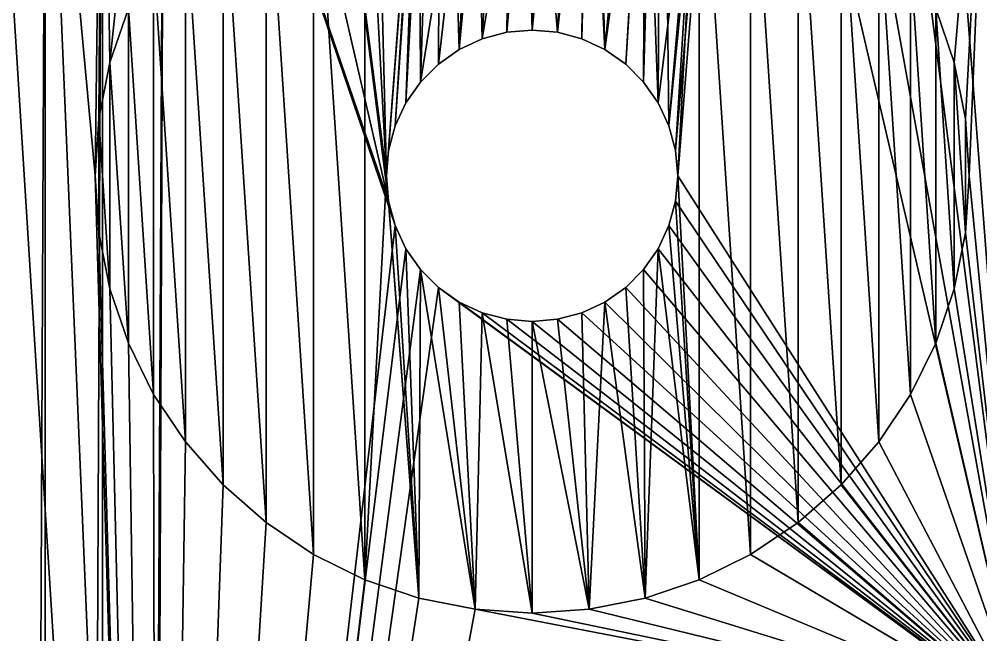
# Model space of a CAD drawing. Extents: x 36 to 230, y -1 to 167.
# Drawn here: x 187.05 to 200.25, y 151.18 to 159.62 of the extents above; entities that cross this region are included whole.
import ezdxf

# ---------------------------------------------------------------- set-up
doc = ezdxf.new("R2010")
doc.units = 0
doc.layers.get('0').update_dxf_attribs({"color": 13, "linetype": 'CONTINUOUS'})

# ---------------------------------------------------------------- blocks, each defined once
blk = doc.blocks.new('PARTE_23_-_SKETCHUP_STL_1')
for p, q in [((188.291, 159.029, 6.527), (188.544, 159.772, 6.445)), ((188.291, 159.029, 5), (188.544, 159.772, 5)), ((199.63, 159.772, 5.524), (199.882, 159.029, 5.564)), ((199.63, 159.772, 5), (199.882, 159.029, 5)), ((193.403, 159.356), (193.087, 159.208)), ((193.403, 159.356, 5), (193.087, 159.208, 5)), ((193.74, 159.446), (193.403, 159.356)), ((193.74, 159.446, 5), (193.403, 159.356, 5)), ((193.403, 159.356), (193.403, 159.356, 5)), ((194.087, 159.476), (193.74, 159.446)), ((194.087, 159.476, 5), (193.74, 159.446, 5)), ((193.74, 159.446), (193.74, 159.446, 5)), ((194.434, 159.446), (194.087, 159.476)), ((194.087, 159.476), (194.087, 159.476, 5)), ((194.434, 159.446, 5), (194.087, 159.476, 5)), ((194.771, 159.356), (194.434, 159.446)), ((194.434, 159.446), (194.434, 159.446, 5)), ((194.771, 159.356, 5), (194.434, 159.446, 5)), ((195.087, 159.208), (194.771, 159.356)), ((194.771, 159.356), (194.771, 159.356, 5)), ((195.087, 159.208, 5), (194.771, 159.356, 5)), ((193.087, 159.208), (192.801, 159.008)), ((193.087, 159.208, 5), (192.801, 159.008, 5)), ((193.087, 159.208), (193.087, 159.208, 5)), ((195.372, 159.008), (195.087, 159.208)), ((195.087, 159.208), (195.087, 159.208, 5)), ((195.372, 159.008, 5), (195.087, 159.208, 5)), ((188.138, 158.259, 6.604), (188.291, 159.029, 6.527)), ((188.138, 158.259, 5), (188.291, 159.029, 5)), ((188.291, 159.029, 6.527), (188.291, 159.029, 5)), ((192.801, 159.008), (192.555, 158.762)), ((192.801, 159.008, 5), (192.555, 158.762, 5)), ((192.801, 159.008), (192.801, 159.008, 5)), ((195.619, 158.762), (195.372, 159.008)), ((195.372, 159.008), (195.372, 159.008, 5)), ((195.619, 158.762, 5), (195.372, 159.008, 5)), ((199.882, 159.029, 5.564), (200.036, 158.259, 5.616)), ((199.882, 159.029, 5), (199.882, 159.029, 5.564)), ((199.882, 159.029, 5), (200.036, 158.259, 5)), ((192.555, 158.762), (192.355, 158.476)), ((192.555, 158.762, 5), (192.355, 158.476, 5)), ((192.555, 158.762), (192.555, 158.762, 5)), ((195.819, 158.476), (195.619, 158.762)), ((195.619, 158.762), (195.619, 158.762, 5)), ((195.819, 158.476, 5), (195.619, 158.762, 5)), ((192.355, 158.476), (192.208, 158.16)), ((192.355, 158.476, 5), (192.208, 158.16, 5)), ((192.355, 158.476), (192.355, 158.476, 5)), ((195.966, 158.16), (195.819, 158.476)), ((195.819, 158.476), (195.819, 158.476, 5)), ((195.966, 158.16, 5), (195.819, 158.476, 5)), ((188.087, 157.476, 6.673), (188.138, 158.259, 6.604)), ((188.087, 157.476, 5), (188.138, 158.259, 5)), ((188.138, 158.259, 6.604), (188.138, 158.259, 5)), ((192.208, 158.16), (192.117, 157.824)), ((192.208, 158.16, 5), (192.117, 157.824, 5)), ((192.208, 158.16), (192.208, 158.16, 5)), ((196.057, 157.824), (195.966, 158.16)), ((195.966, 158.16), (195.966, 158.16, 5)), ((196.057, 157.824, 5), (195.966, 158.16, 5)), ((200.036, 158.259, 5.616), (200.087, 157.476, 5.676)), ((200.036, 158.259, 5), (200.036, 158.259, 5.616)), ((200.036, 158.259, 5), (200.087, 157.476, 5)), ((192.117, 157.824), (192.087, 157.476)), ((192.117, 157.824, 5), (192.087, 157.476, 5)), ((192.117, 157.824), (192.117, 157.824, 5)), ((196.087, 157.476), (196.057, 157.824)), ((196.057, 157.824), (196.057, 157.824, 5)), ((196.087, 157.476, 5), (196.057, 157.824, 5)), ((188.138, 156.693, 6.734), (188.087, 157.476, 6.673)), ((188.087, 157.476, 6.673), (188.087, 157.476, 5)), ((188.138, 156.693, 5), (188.087, 157.476, 5)), ((192.087, 157.476), (192.117, 157.129)), ((192.087, 157.476), (192.087, 157.476, 5)), ((192.087, 157.476, 5), (192.117, 157.129, 5)), ((196.057, 157.129), (196.087, 157.476)), ((196.057, 157.129, 5), (196.087, 157.476, 5)), ((196.087, 157.476), (196.087, 157.476, 5)), ((200.087, 157.476, 5.676), (200.036, 156.693, 5.746)), ((200.087, 157.476, 5), (200.036, 156.693, 5)), ((200.087, 157.476, 5), (200.087, 157.476, 5.676)), ((192.117, 157.129), (192.208, 156.792)), ((192.117, 157.129), (192.117, 157.129, 5)), ((192.117, 157.129, 5), (192.208, 156.792, 5)), ((195.966, 156.792), (196.057, 157.129)), ((195.966, 156.792, 5), (196.057, 157.129, 5)), ((196.057, 157.129), (196.057, 157.129, 5)), ((192.208, 156.792), (192.355, 156.476)), ((192.208, 156.792), (192.208, 156.792, 5)), ((192.208, 156.792, 5), (192.355, 156.476, 5)), ((195.819, 156.476), (195.966, 156.792)), ((195.819, 156.476, 5), (195.966, 156.792, 5)), ((195.966, 156.792), (195.966, 156.792, 5)), ((188.291, 155.923, 6.785), (188.138, 156.693, 6.734)), ((188.138, 156.693, 6.734), (188.138, 156.693, 5)), ((188.291, 155.923, 5), (188.138, 156.693, 5)), ((200.036, 156.693, 5.746), (199.882, 155.923, 5.822)), ((200.036, 156.693, 5), (199.882, 155.923, 5)), ((200.036, 156.693, 5), (200.036, 156.693, 5.746)), ((192.355, 156.476), (192.555, 156.191)), ((192.355, 156.476), (192.355, 156.476, 5)), ((192.355, 156.476, 5), (192.555, 156.191, 5)), ((195.619, 156.191), (195.819, 156.476)), ((195.619, 156.191, 5), (195.819, 156.476, 5)), ((195.819, 156.476), (195.819, 156.476, 5)), ((192.555, 156.191), (192.801, 155.944)), ((192.555, 156.191), (192.555, 156.191, 5)), ((192.555, 156.191, 5), (192.801, 155.944, 5)), ((195.372, 155.944), (195.619, 156.191)), ((195.372, 155.944, 5), (195.619, 156.191, 5)), ((195.619, 156.191), (195.619, 156.191, 5)), ((188.544, 155.18, 6.826), (188.291, 155.923, 6.785)), ((188.291, 155.923, 6.785), (188.291, 155.923, 5)), ((188.544, 155.18, 5), (188.291, 155.923, 5)), ((192.801, 155.944), (193.087, 155.744)), ((192.801, 155.944), (192.801, 155.944, 5)), ((192.801, 155.944, 5), (193.087, 155.744, 5)), ((195.087, 155.744), (195.372, 155.944)), ((195.087, 155.744, 5), (195.372, 155.944, 5)), ((195.372, 155.944), (195.372, 155.944, 5)), ((199.882, 155.923, 5.822), (199.63, 155.18, 5.905)), ((199.882, 155.923, 5), (199.63, 155.18, 5)), ((199.882, 155.923, 5), (199.882, 155.923, 5.822)), ((193.087, 155.744), (193.403, 155.597)), ((193.087, 155.744), (193.087, 155.744, 5)), ((193.087, 155.744, 5), (193.403, 155.597, 5)), ((194.771, 155.597), (195.087, 155.744)), ((194.771, 155.597, 5), (195.087, 155.744, 5)), ((195.087, 155.744), (195.087, 155.744, 5)), ((193.403, 155.597), (193.74, 155.507)), ((193.403, 155.597), (193.403, 155.597, 5)), ((193.403, 155.597, 5), (193.74, 155.507, 5)), ((194.434, 155.507), (194.771, 155.597)), ((194.434, 155.507, 5), (194.771, 155.597, 5)), ((194.771, 155.597), (194.771, 155.597, 5)), ((193.74, 155.507), (194.087, 155.476)), ((193.74, 155.507), (193.74, 155.507, 5)), ((193.74, 155.507, 5), (194.087, 155.476, 5)), ((194.087, 155.476), (194.434, 155.507)), ((194.087, 155.476, 5), (194.434, 155.507, 5)), ((194.087, 155.476), (194.087, 155.476, 5)), ((194.434, 155.507), (194.434, 155.507, 5)), ((188.891, 154.476, 6.856), (188.544, 155.18, 6.826)), ((188.544, 155.18, 6.826), (188.544, 155.18, 5)), ((188.891, 154.476, 5), (188.544, 155.18, 5)), ((199.63, 155.18, 5.905), (199.283, 154.476, 5.992)), ((199.63, 155.18, 5), (199.283, 154.476, 5)), ((199.63, 155.18, 5), (199.63, 155.18, 5.905)), ((189.327, 153.824, 6.874), (188.891, 154.476, 6.856)), ((188.891, 154.476, 6.856), (188.891, 154.476, 5)), ((189.327, 153.824, 5), (188.891, 154.476, 5)), ((199.283, 154.476, 5.992), (198.847, 153.824, 6.083)), ((199.283, 154.476, 5), (198.847, 153.824, 5)), ((199.283, 154.476, 5), (199.283, 154.476, 5.992)), ((189.844, 153.234, 6.88), (189.327, 153.824, 6.874)), ((189.327, 153.824, 6.874), (189.327, 153.824, 5)), ((189.844, 153.234, 5), (189.327, 153.824, 5)), ((198.847, 153.824, 6.083), (198.33, 153.234, 6.175)), ((198.847, 153.824, 5), (198.33, 153.234, 5)), ((198.847, 153.824, 5), (198.847, 153.824, 6.083)), ((190.434, 152.716, 6.874), (189.844, 153.234, 6.88)), ((189.844, 153.234, 6.88), (189.844, 153.234, 5)), ((190.434, 152.716, 5), (189.844, 153.234, 5)), ((198.33, 153.234, 6.175), (197.739, 152.716, 6.267)), ((198.33, 153.234, 5), (197.739, 152.716, 5)), ((198.33, 153.234, 5), (198.33, 153.234, 6.175)), ((191.087, 152.28, 6.856), (190.434, 152.716, 6.874)), ((190.434, 152.716, 6.874), (190.434, 152.716, 5)), ((191.087, 152.28, 5), (190.434, 152.716, 5)), ((197.739, 152.716, 6.267), (197.087, 152.28, 6.357)), ((197.739, 152.716, 5), (197.087, 152.28, 5)), ((197.739, 152.716, 5), (197.739, 152.716, 6.267)), ((191.791, 151.933, 6.826), (191.087, 152.28, 6.856)), ((191.087, 152.28, 6.856), (191.087, 152.28, 5)), ((191.791, 151.933, 5), (191.087, 152.28, 5)), ((197.087, 152.28, 6.357), (196.383, 151.933, 6.445)), ((197.087, 152.28, 5), (196.383, 151.933, 5)), ((197.087, 152.28, 5), (197.087, 152.28, 6.357)), ((192.534, 151.681, 6.785), (191.791, 151.933, 6.826)), ((191.791, 151.933, 5), (191.791, 151.933, 6.826)), ((192.534, 151.681, 5), (191.791, 151.933, 5)), ((196.383, 151.933, 6.445), (195.64, 151.681, 6.527)), ((196.383, 151.933, 5), (195.64, 151.681, 5)), ((196.383, 151.933, 5), (196.383, 151.933, 6.445)), ((193.304, 151.528, 6.734), (192.534, 151.681, 6.785)), ((192.534, 151.681, 5), (192.534, 151.681, 6.785)), ((193.304, 151.528, 5), (192.534, 151.681, 5)), ((195.64, 151.681, 6.527), (194.87, 151.528, 6.604)), ((195.64, 151.681, 5), (194.87, 151.528, 5)), ((195.64, 151.681, 5), (195.64, 151.681, 6.527)), ((194.087, 151.476, 6.673), (193.304, 151.528, 6.734)), ((193.304, 151.528, 5), (193.304, 151.528, 6.734)), ((194.087, 151.476, 5), (193.304, 151.528, 5)), ((194.87, 151.528, 6.604), (194.087, 151.476, 6.673)), ((194.87, 151.528, 5), (194.087, 151.476, 5)), ((194.087, 151.476, 5), (194.087, 151.476, 6.673)), ((194.87, 151.528, 5), (194.87, 151.528, 6.604))]:
    blk.add_line(p, q)
mesh = blk.add_polyface()
corners = [(170.645, 129.251), (157.341, 148.182), (186.687, 164.203), (170.866, 129.725), (171.166, 130.154), (171.535, 130.523), (171.964, 130.823), (172.438, 131.044), (172.943, 131.18), (173.464, 131.225), (173.985, 131.18), (174.49, 131.044), (174.964, 130.823), (175.392, 130.523), (175.762, 130.154), (176.062, 129.725), (122.66, 154.256), (122.645, 158.178), (125.445, 158.02), (122.795, 153.751), (122.841, 153.23), (192.84, 167.398), (192.087, 157.476), (191.845, 167.222), (192.117, 157.824), (192.208, 158.16), (192.355, 158.476), (192.555, 158.762), (192.801, 159.008), (193.087, 159.208), (193.849, 167.473), (193.403, 159.356), (193.74, 159.446), (194.087, 159.476), (194.859, 167.446), (194.434, 159.446), (194.771, 159.356), (195.087, 159.208), (195.862, 167.317), (195.372, 159.008), (188.887, 128.23), (189.035, 166.107), (192.208, 156.792), (192.355, 156.476), (192.555, 156.191), (192.801, 155.944), (200.813, 150.077), (192.117, 157.129), (189.933, 166.573), (190.872, 166.946), (193.087, 155.744)]
mesh.append_faces([[corners[k] for k in face] for face in [(3, 2, 4), (4, 2, 5), (5, 2, 6), (6, 2, 7), (7, 2, 8), (8, 2, 9), (9, 2, 10), (10, 2, 11), (11, 2, 12), (12, 2, 13), (13, 2, 14), (14, 2, 15), (16, 18, 19), (19, 18, 20), (21, 22, 23), (22, 21, 24), (24, 21, 25), (25, 21, 26), (26, 21, 27), (27, 21, 28), (28, 21, 29), (29, 30, 31), (31, 30, 32), (32, 30, 33), (33, 34, 35), (35, 34, 36), (36, 34, 37), (37, 38, 39), (40, 45, 46), (42, 41, 47), (47, 49, 22)]], dxfattribs={"vtx0": -1, "vtx1": -1})
mesh.append_faces([[corners[k] for k in face] for face in [(40, 41, 42)]], dxfattribs={"vtx0": -1, "vtx1": -1, "vtx2": -1})
mesh.append_faces([[corners[k] for k in face] for face in [(0, 1, 2), (16, 17, 18), (29, 21, 30), (33, 30, 34), (37, 34, 38), (40, 42, 43), (40, 43, 44), (40, 44, 45), (47, 41, 48), (47, 48, 49), (22, 49, 23), (46, 45, 50)]], dxfattribs={"vtx0": -1, "vtx2": -1})
mesh = blk.add_polyface()
corners = [(159.656, 146.789, 9.923), (186.687, 164.203, 6.231), (157.341, 148.182, 10), (161.919, 145.314, 9.858), (164.127, 143.759, 9.804), (166.278, 142.124, 9.761), (168.369, 140.414, 9.729), (170.397, 138.629, 9.709), (172.359, 136.772, 9.7), (174.254, 134.846, 9.703), (176.077, 132.853, 9.717), (177.828, 130.796, 9.742), (179.503, 128.677, 9.779), (179.841, 128.33, 9.78), (188.942, 128.33, 9.024), (187.404, 164.915, 6.112), (188.087, 157.476, 6.673), (188.138, 156.693, 6.734), (188.291, 155.923, 6.785), (188.544, 155.18, 6.826), (188.891, 154.476, 6.856), (189.327, 153.824, 6.874), (189.844, 153.234, 6.88), (190.434, 152.716, 6.874), (191.087, 152.28, 6.856), (191.791, 151.933, 6.826), (192.534, 151.681, 6.785), (193.304, 151.528, 6.734), (200.813, 150.077, 6.231), (194.087, 151.476, 6.673), (194.87, 151.528, 6.604), (195.64, 151.681, 6.527), (196.383, 151.933, 6.445), (197.087, 152.28, 6.357), (197.739, 152.716, 6.267), (198.33, 153.234, 6.175), (198.847, 153.824, 6.083), (199.283, 154.476, 5.992), (199.63, 155.18, 5.905), (199.882, 155.923, 5.822), (200.036, 156.693, 5.746), (200.087, 157.476, 5.676), (200.408, 165.225, 5.006), (201.158, 164.547, 5), (201.526, 150.794, 6.112), (201.836, 163.797, 5.006), (202.163, 151.579, 5.994), (202.435, 162.982, 5.024), (202.717, 152.425, 5.878), (202.948, 162.111, 5.054), (203.183, 153.322, 5.764), (203.371, 161.193, 5.095), (203.556, 154.262, 5.655), (203.698, 160.236, 5.147), (203.832, 155.234, 5.552), (203.928, 159.252, 5.21), (204.009, 156.23, 5.454), (204.057, 158.249, 5.282), (204.084, 157.238, 5.364), (188.19, 165.552, 5.994), (188.138, 158.259, 6.604), (188.291, 159.029, 6.527), (189.035, 166.107, 5.878), (188.544, 159.772, 6.445), (188.891, 160.476, 6.357), (189.327, 161.129, 6.267), (189.933, 166.573, 5.764), (189.844, 161.719, 6.175), (190.434, 162.236, 6.083), (190.872, 166.946, 5.655), (191.087, 162.672, 5.992), (191.845, 167.222, 5.552), (191.791, 163.02, 5.905), (192.534, 163.272, 5.822), (192.84, 167.398, 5.454), (193.304, 163.425, 5.746), (193.849, 167.473, 5.364), (194.087, 163.476, 5.676), (194.859, 167.446, 5.282), (194.87, 163.425, 5.616), (195.862, 167.317, 5.21), (195.64, 163.272, 5.564), (196.383, 163.02, 5.524), (196.847, 167.088, 5.147), (197.087, 162.672, 5.494), (197.803, 166.76, 5.095), (197.739, 162.236, 5.476), (198.33, 161.719, 5.47), (198.722, 166.337, 5.054), (198.847, 161.129, 5.476), (199.593, 165.824, 5.024), (199.283, 160.476, 5.494), (199.63, 159.772, 5.524), (199.882, 159.029, 5.564), (200.036, 158.259, 5.616)]
mesh.append_faces([[corners[k] for k in face] for face in [(0, 1, 2), (57, 56, 58)]], dxfattribs={"vtx0": -1})
mesh.append_faces([[corners[k] for k in face] for face in [(1, 14, 15), (16, 14, 17), (17, 14, 18), (18, 14, 19), (19, 14, 20), (20, 14, 21), (21, 14, 22), (22, 14, 23), (23, 14, 24), (24, 14, 25), (25, 14, 26), (26, 14, 27), (27, 28, 29), (29, 28, 30), (30, 28, 31), (31, 28, 32), (32, 28, 33), (33, 28, 34), (34, 28, 35), (35, 28, 36), (36, 28, 37), (37, 28, 38), (38, 28, 39), (39, 28, 40), (40, 28, 41), (42, 28, 43), (43, 44, 45), (45, 46, 47), (47, 48, 49), (49, 50, 51), (51, 52, 53), (53, 54, 55), (55, 56, 57), (59, 61, 62), (62, 65, 66), (66, 68, 69), (69, 70, 71), (71, 73, 74), (74, 75, 76), (76, 77, 78), (78, 79, 80), (80, 82, 83), (83, 84, 85), (85, 87, 88), (88, 89, 90), (90, 92, 42)]], dxfattribs={"vtx0": -1, "vtx1": -1})
mesh.append_faces([[corners[k] for k in face] for face in [(15, 14, 16), (41, 28, 42)]], dxfattribs={"vtx0": -1, "vtx1": -1, "vtx2": -1})
mesh.append_faces([[corners[k] for k in face] for face in [(1, 0, 3), (1, 3, 4), (1, 4, 5), (1, 5, 6), (1, 6, 7), (1, 7, 8), (1, 8, 9), (1, 9, 10), (1, 10, 11), (1, 11, 12), (1, 12, 13), (1, 13, 14), (27, 14, 28), (43, 28, 44), (45, 44, 46), (47, 46, 48), (49, 48, 50), (51, 50, 52), (53, 52, 54), (55, 54, 56), (16, 59, 15), (59, 16, 60), (59, 60, 61), (62, 61, 63), (62, 63, 64), (62, 64, 65), (66, 65, 67), (66, 67, 68), (69, 68, 70), (71, 70, 72), (71, 72, 73), (74, 73, 75), (76, 75, 77), (78, 77, 79), (80, 79, 81), (80, 81, 82), (83, 82, 84), (85, 84, 86), (85, 86, 87), (88, 87, 89), (90, 89, 91), (90, 91, 92), (42, 92, 93), (42, 93, 94), (42, 94, 41)]], dxfattribs={"vtx0": -1, "vtx2": -1})
mesh = blk.add_polyface()
corners = [(222.341, 124.828), (188.887, 128.23), (227.841, 128.23), (222.815, 125.049), (223.32, 125.185), (223.841, 125.23), (224.362, 125.185), (224.867, 125.049), (195.372, 159.008), (195.862, 167.317), (195.619, 158.762), (195.819, 158.476), (195.966, 158.16), (196.847, 167.088), (196.057, 157.824), (196.087, 157.476), (200.813, 150.077), (193.087, 155.744), (193.403, 155.597), (193.74, 155.507), (194.087, 155.476), (194.434, 155.507), (194.771, 155.597), (195.087, 155.744), (195.372, 155.944), (195.619, 156.191), (195.819, 156.476), (195.966, 156.792), (196.057, 157.129), (197.803, 166.76), (198.722, 166.337), (199.593, 165.824), (200.408, 165.225), (201.158, 164.547), (201.526, 150.794), (201.836, 163.797), (202.163, 151.579), (202.435, 162.982), (202.717, 152.425), (202.948, 162.111), (203.183, 153.322), (203.371, 161.193), (203.556, 154.262), (203.698, 160.236), (203.832, 155.234), (203.928, 159.252), (204.009, 156.23), (204.057, 158.249), (204.084, 157.238)]
mesh.append_faces([[corners[k] for k in face] for face in [(46, 47, 48)]], dxfattribs={"vtx0": -1})
mesh.append_faces([[corners[k] for k in face] for face in [(3, 2, 4), (4, 2, 5), (5, 2, 6), (6, 2, 7), (8, 9, 10), (10, 9, 11), (11, 9, 12), (12, 13, 14), (14, 13, 15), (16, 33, 34), (34, 35, 36), (36, 37, 38), (38, 39, 40), (40, 41, 42), (42, 43, 44), (44, 45, 46)]], dxfattribs={"vtx0": -1, "vtx1": -1})
mesh.append_faces([[corners[k] for k in face] for face in [(16, 15, 13)]], dxfattribs={"vtx0": -1, "vtx1": -1, "vtx2": -1})
mesh.append_faces([[corners[k] for k in face] for face in [(0, 1, 2), (12, 9, 13), (16, 17, 18), (16, 18, 19), (16, 19, 20), (16, 20, 21), (16, 21, 22), (16, 22, 23), (16, 23, 24), (16, 24, 25), (16, 25, 26), (16, 26, 27), (16, 27, 28), (16, 28, 15), (16, 13, 29), (16, 29, 30), (16, 30, 31), (16, 31, 32), (16, 32, 33), (34, 33, 35), (36, 35, 37), (38, 37, 39), (40, 39, 41), (42, 41, 43), (44, 43, 45), (46, 45, 47)]], dxfattribs={"vtx0": -1, "vtx2": -1})
mesh = blk.add_polyface()
corners = [(125.445, 8.44), (125.445, 158.02), (128.238, 157.759), (128.238, 8.702), (131.019, 157.392), (131.019, 9.068), (133.784, 156.923), (133.784, 9.538), (136.53, 156.35), (136.53, 10.111), (139.252, 155.675), (139.252, 10.786), (141.947, 154.898), (141.947, 11.562), (144.612, 154.021), (144.612, 12.439), (147.241, 153.046), (147.241, 13.415), (149.833, 151.972), (149.833, 14.488), (152.382, 150.803), (152.382, 15.657), (154.886, 149.539), (154.886, 16.921), (157.341, 148.182), (157.341, 18.278), (170.509, 128.746), (170.645, 129.251), (170.464, 128.225), (186.687, 164.203), (170.866, 129.725), (176.062, 129.725), (176.283, 129.251), (176.418, 128.746), (176.464, 128.225), (176.464, 38.235), (170.509, 127.704), (170.464, 38.235), (170.509, 38.756), (170.645, 127.199), (170.645, 39.261), (170.866, 126.725), (170.866, 39.735), (171.166, 126.297), (171.166, 40.163), (171.535, 125.927), (171.535, 40.533), (171.964, 125.627), (171.964, 40.833), (172.438, 125.406), (172.438, 41.054), (172.943, 125.271), (172.943, 41.189), (173.464, 125.225), (173.464, 41.235), (173.985, 125.271), (173.985, 41.189), (174.49, 125.406), (174.49, 41.054), (174.964, 125.627), (174.964, 40.833), (175.392, 125.927), (175.392, 40.533), (175.762, 126.297), (175.762, 40.163), (176.062, 126.725), (176.062, 39.735), (176.283, 127.199), (176.283, 39.261), (176.418, 127.704), (176.418, 38.756), (122.841, 153.23), (122.841, 13.23), (186.687, 2.258), (187.404, 164.915), (187.404, 1.545), (188.19, 165.552), (188.19, 0.908), (189.035, 166.107), (188.887, 128.23)]
mesh.append_faces([[corners[k] for k in face] for face in [(26, 24, 27), (27, 29, 30), (31, 29, 32), (32, 29, 33), (33, 29, 34), (36, 37, 28)]], dxfattribs={"vtx0": -1, "vtx1": -1})
mesh.append_faces([[corners[k] for k in face] for face in [(25, 24, 26), (34, 29, 35), (71, 1, 72), (77, 78, 79)]], dxfattribs={"vtx0": -1, "vtx1": -1, "vtx2": -1})
mesh.append_faces([[corners[k] for k in face] for face in [(0, 1, 2), (3, 2, 4), (5, 4, 6), (7, 6, 8), (9, 8, 10), (11, 10, 12), (13, 12, 14), (15, 14, 16), (17, 16, 18), (19, 18, 20), (21, 20, 22), (23, 22, 24), (25, 26, 28), (38, 36, 39), (40, 39, 41), (42, 41, 43), (44, 43, 45), (46, 45, 47), (48, 47, 49), (50, 49, 51), (52, 51, 53), (54, 53, 55), (56, 55, 57), (58, 57, 59), (60, 59, 61), (62, 61, 63), (64, 63, 65), (66, 65, 67), (68, 67, 69), (70, 69, 34), (73, 29, 74), (75, 74, 76), (77, 76, 78)]], dxfattribs={"vtx0": -1, "vtx2": -1})
mesh = blk.add_polyface()
corners = [(188.19, 0.908), (188.887, 38.23), (189.035, 0.354), (188.887, 128.23), (192.208, 9.668), (192.355, 9.984), (192.555, 10.269), (192.801, 10.516), (200.813, 16.384), (192.117, 9.331), (189.933, -0.112), (190.872, -0.485), (192.087, 8.984), (191.845, -0.762), (193.087, 10.716), (192.84, -0.938), (192.117, 8.637), (192.208, 8.3), (192.355, 7.984), (192.555, 7.698), (192.801, 7.452), (193.087, 7.252), (193.849, -1.013), (193.403, 7.105), (193.74, 7.014), (194.087, 6.984), (194.859, -0.986), (194.434, 7.014), (194.771, 7.105), (195.087, 7.252), (195.862, -0.857), (195.372, 7.452), (186.687, 2.258), (172.438, 35.416), (172.943, 35.281), (173.464, 35.235), (173.985, 35.281), (174.49, 35.416), (174.964, 35.637), (175.392, 35.937), (175.762, 36.307), (176.062, 36.735), (176.283, 37.209), (176.418, 37.714), (176.464, 38.235), (186.687, 164.203), (187.404, 164.915), (187.404, 1.545), (188.19, 165.552)]
mesh.append_faces([[corners[k] for k in face] for face in [(0, 1, 2), (4, 1, 5), (5, 1, 6), (6, 1, 7), (2, 9, 10), (10, 9, 11), (11, 12, 13), (7, 8, 14), (15, 21, 22), (22, 25, 26), (26, 29, 30), (32, 46, 47), (47, 48, 0)]], dxfattribs={"vtx0": -1, "vtx1": -1})
mesh.append_faces([[corners[k] for k in face] for face in [(1, 0, 3), (2, 1, 4), (32, 44, 45)]], dxfattribs={"vtx0": -1, "vtx1": -1, "vtx2": -1})
mesh.append_faces([[corners[k] for k in face] for face in [(7, 1, 8), (2, 4, 9), (11, 9, 12), (12, 15, 13), (15, 12, 16), (15, 16, 17), (15, 17, 18), (15, 18, 19), (15, 19, 20), (15, 20, 21), (22, 21, 23), (22, 23, 24), (22, 24, 25), (26, 25, 27), (26, 27, 28), (26, 28, 29), (30, 29, 31), (32, 33, 34), (32, 34, 35), (32, 35, 36), (32, 36, 37), (32, 37, 38), (32, 38, 39), (32, 39, 40), (32, 40, 41), (32, 41, 42), (32, 42, 43), (32, 43, 44)]], dxfattribs={"vtx0": -1, "vtx2": -1})
mesh = blk.add_polyface()
corners = [(188.138, 156.693, 5), (188.138, 158.259, 5), (188.087, 157.476, 5), (188.291, 155.923, 5), (188.291, 159.029, 5), (188.544, 155.18, 5), (188.544, 159.772, 5), (188.891, 154.476, 5), (188.891, 160.476, 5), (189.327, 153.824, 5), (189.327, 161.129, 5), (189.844, 153.234, 5), (189.844, 161.719, 5), (190.434, 152.716, 5), (190.434, 162.236, 5), (191.087, 152.28, 5), (191.087, 162.672, 5), (191.791, 151.933, 5), (191.791, 163.02, 5), (192.087, 157.476, 5), (192.534, 151.681, 5), (192.117, 157.129, 5), (192.208, 156.792, 5), (192.355, 156.476, 5), (192.555, 156.191, 5), (193.304, 151.528, 5), (192.801, 155.944, 5), (193.087, 155.744, 5), (193.403, 155.597, 5), (194.087, 151.476, 5), (193.74, 155.507, 5), (194.087, 155.476, 5), (194.87, 151.528, 5), (194.434, 155.507, 5), (194.771, 155.597, 5), (195.087, 155.744, 5), (195.64, 151.681, 5), (195.372, 155.944, 5), (195.619, 156.191, 5), (195.819, 156.476, 5), (196.383, 151.933, 5), (195.966, 156.792, 5), (196.057, 157.129, 5), (196.087, 157.476, 5), (192.534, 163.272, 5), (192.117, 157.824, 5), (192.208, 158.16, 5), (192.355, 158.476, 5), (192.555, 158.762, 5), (193.304, 163.425, 5), (192.801, 159.008, 5), (193.087, 159.208, 5), (193.403, 159.356, 5), (194.087, 163.476, 5), (193.74, 159.446, 5), (194.087, 159.476, 5), (194.434, 159.446, 5), (194.87, 163.425, 5), (194.771, 159.356, 5), (195.087, 159.208, 5), (195.64, 163.272, 5), (195.372, 159.008, 5), (195.619, 158.762, 5), (195.819, 158.476, 5), (196.383, 163.02, 5), (195.966, 158.16, 5), (196.057, 157.824, 5), (197.087, 152.28, 5), (197.087, 162.672, 5), (197.739, 152.716, 5), (197.739, 162.236, 5), (198.33, 153.234, 5), (198.33, 161.719, 5), (198.847, 153.824, 5), (198.847, 161.129, 5), (199.283, 154.476, 5), (199.283, 160.476, 5), (199.63, 155.18, 5), (199.63, 159.772, 5), (199.882, 155.923, 5), (199.882, 159.029, 5), (200.036, 156.693, 5), (200.036, 158.259, 5), (200.087, 157.476, 5)]
mesh.append_faces([[corners[k] for k in face] for face in [(0, 1, 2), (82, 81, 83)]], dxfattribs={"vtx0": -1})
mesh.append_faces([[corners[k] for k in face] for face in [(1, 3, 4), (4, 5, 6), (6, 7, 8), (8, 9, 10), (10, 11, 12), (12, 13, 14), (14, 15, 16), (16, 17, 18), (19, 20, 21), (21, 20, 22), (22, 20, 23), (23, 20, 24), (24, 25, 26), (26, 25, 27), (27, 25, 28), (28, 29, 30), (30, 29, 31), (31, 32, 33), (33, 32, 34), (34, 32, 35), (35, 36, 37), (37, 36, 38), (38, 36, 39), (39, 40, 41), (41, 40, 42), (42, 40, 43), (44, 48, 49), (49, 52, 53), (53, 56, 57), (57, 59, 60), (60, 63, 64), (64, 67, 68), (68, 69, 70), (70, 71, 72), (72, 73, 74), (74, 75, 76), (76, 77, 78), (78, 79, 80), (80, 81, 82)]], dxfattribs={"vtx0": -1, "vtx1": -1})
mesh.append_faces([[corners[k] for k in face] for face in [(18, 17, 19), (64, 43, 40)]], dxfattribs={"vtx0": -1, "vtx1": -1, "vtx2": -1})
mesh.append_faces([[corners[k] for k in face] for face in [(1, 0, 3), (4, 3, 5), (6, 5, 7), (8, 7, 9), (10, 9, 11), (12, 11, 13), (14, 13, 15), (16, 15, 17), (19, 17, 20), (24, 20, 25), (28, 25, 29), (31, 29, 32), (35, 32, 36), (39, 36, 40), (19, 44, 18), (44, 19, 45), (44, 45, 46), (44, 46, 47), (44, 47, 48), (49, 48, 50), (49, 50, 51), (49, 51, 52), (53, 52, 54), (53, 54, 55), (53, 55, 56), (57, 56, 58), (57, 58, 59), (60, 59, 61), (60, 61, 62), (60, 62, 63), (64, 63, 65), (64, 65, 66), (64, 66, 43), (64, 40, 67), (68, 67, 69), (70, 69, 71), (72, 71, 73), (74, 73, 75), (76, 75, 77), (78, 77, 79), (80, 79, 81)]], dxfattribs={"vtx0": -1, "vtx2": -1})
mesh = blk.add_polyface()
corners = [(188.544, 159.772, 5), (188.291, 159.029, 6.527), (188.291, 159.029, 5), (188.544, 159.772, 6.445)]
mesh.append_faces([[corners[k] for k in face] for face in [(0, 1, 2), (1, 0, 3)]], dxfattribs={"vtx0": -1})
mesh = blk.add_polyface()
corners = [(199.63, 159.772, 5.524), (199.882, 159.029, 5), (199.882, 159.029, 5.564), (199.63, 159.772, 5)]
mesh.append_faces([[corners[k] for k in face] for face in [(0, 1, 2), (1, 0, 3)]], dxfattribs={"vtx0": -1})
mesh = blk.add_polyface()
corners = [(193.403, 159.356, 5), (193.087, 159.208), (193.403, 159.356), (193.087, 159.208, 5)]
mesh.append_faces([[corners[k] for k in face] for face in [(0, 1, 2), (1, 0, 3)]], dxfattribs={"vtx0": -1})
mesh = blk.add_polyface()
corners = [(193.74, 159.446, 5), (193.403, 159.356), (193.74, 159.446), (193.403, 159.356, 5)]
mesh.append_faces([[corners[k] for k in face] for face in [(0, 1, 2), (1, 0, 3)]], dxfattribs={"vtx0": -1})
mesh = blk.add_polyface()
corners = [(194.087, 159.476, 5), (193.74, 159.446), (194.087, 159.476), (193.74, 159.446, 5)]
mesh.append_faces([[corners[k] for k in face] for face in [(0, 1, 2), (1, 0, 3)]], dxfattribs={"vtx0": -1})
mesh = blk.add_polyface()
corners = [(194.434, 159.446, 5), (194.087, 159.476), (194.434, 159.446), (194.087, 159.476, 5)]
mesh.append_faces([[corners[k] for k in face] for face in [(0, 1, 2), (1, 0, 3)]], dxfattribs={"vtx0": -1})
mesh = blk.add_polyface()
corners = [(194.771, 159.356, 5), (194.434, 159.446), (194.771, 159.356), (194.434, 159.446, 5)]
mesh.append_faces([[corners[k] for k in face] for face in [(0, 1, 2), (1, 0, 3)]], dxfattribs={"vtx0": -1})
mesh = blk.add_polyface()
corners = [(195.087, 159.208, 5), (194.771, 159.356), (195.087, 159.208), (194.771, 159.356, 5)]
mesh.append_faces([[corners[k] for k in face] for face in [(0, 1, 2), (1, 0, 3)]], dxfattribs={"vtx0": -1})
mesh = blk.add_polyface()
corners = [(193.087, 159.208, 5), (192.801, 159.008), (193.087, 159.208), (192.801, 159.008, 5)]
mesh.append_faces([[corners[k] for k in face] for face in [(0, 1, 2), (1, 0, 3)]], dxfattribs={"vtx0": -1})
mesh = blk.add_polyface()
corners = [(195.372, 159.008, 5), (195.087, 159.208), (195.372, 159.008), (195.087, 159.208, 5)]
mesh.append_faces([[corners[k] for k in face] for face in [(0, 1, 2), (1, 0, 3)]], dxfattribs={"vtx0": -1})
mesh = blk.add_polyface()
corners = [(188.291, 159.029, 5), (188.138, 158.259, 6.604), (188.138, 158.259, 5), (188.291, 159.029, 6.527)]
mesh.append_faces([[corners[k] for k in face] for face in [(0, 1, 2), (1, 0, 3)]], dxfattribs={"vtx0": -1})
mesh = blk.add_polyface()
corners = [(192.801, 159.008), (192.555, 158.762, 5), (192.555, 158.762), (192.801, 159.008, 5)]
mesh.append_faces([[corners[k] for k in face] for face in [(0, 1, 2), (1, 0, 3)]], dxfattribs={"vtx0": -1})
mesh = blk.add_polyface()
corners = [(195.372, 159.008, 5), (195.619, 158.762), (195.619, 158.762, 5), (195.372, 159.008)]
mesh.append_faces([[corners[k] for k in face] for face in [(0, 1, 2), (1, 0, 3)]], dxfattribs={"vtx0": -1})
mesh = blk.add_polyface()
corners = [(199.882, 159.029, 5.564), (200.036, 158.259, 5), (200.036, 158.259, 5.616), (199.882, 159.029, 5)]
mesh.append_faces([[corners[k] for k in face] for face in [(0, 1, 2), (1, 0, 3)]], dxfattribs={"vtx0": -1})
mesh = blk.add_polyface()
corners = [(192.555, 158.762), (192.355, 158.476, 5), (192.355, 158.476), (192.555, 158.762, 5)]
mesh.append_faces([[corners[k] for k in face] for face in [(0, 1, 2), (1, 0, 3)]], dxfattribs={"vtx0": -1})
mesh = blk.add_polyface()
corners = [(195.619, 158.762, 5), (195.819, 158.476), (195.819, 158.476, 5), (195.619, 158.762)]
mesh.append_faces([[corners[k] for k in face] for face in [(0, 1, 2), (1, 0, 3)]], dxfattribs={"vtx0": -1})
mesh = blk.add_polyface()
corners = [(192.355, 158.476), (192.208, 158.16, 5), (192.208, 158.16), (192.355, 158.476, 5)]
mesh.append_faces([[corners[k] for k in face] for face in [(0, 1, 2), (1, 0, 3)]], dxfattribs={"vtx0": -1})
mesh = blk.add_polyface()
corners = [(195.819, 158.476, 5), (195.966, 158.16), (195.966, 158.16, 5), (195.819, 158.476)]
mesh.append_faces([[corners[k] for k in face] for face in [(0, 1, 2), (1, 0, 3)]], dxfattribs={"vtx0": -1})
mesh = blk.add_polyface()
corners = [(188.138, 158.259, 5), (188.087, 157.476, 6.673), (188.087, 157.476, 5), (188.138, 158.259, 6.604)]
mesh.append_faces([[corners[k] for k in face] for face in [(0, 1, 2), (1, 0, 3)]], dxfattribs={"vtx0": -1})
mesh = blk.add_polyface()
corners = [(192.208, 158.16), (192.117, 157.824, 5), (192.117, 157.824), (192.208, 158.16, 5)]
mesh.append_faces([[corners[k] for k in face] for face in [(0, 1, 2), (1, 0, 3)]], dxfattribs={"vtx0": -1})
mesh = blk.add_polyface()
corners = [(195.966, 158.16, 5), (196.057, 157.824), (196.057, 157.824, 5), (195.966, 158.16)]
mesh.append_faces([[corners[k] for k in face] for face in [(0, 1, 2), (1, 0, 3)]], dxfattribs={"vtx0": -1})
mesh = blk.add_polyface()
corners = [(200.036, 158.259, 5.616), (200.087, 157.476, 5), (200.087, 157.476, 5.676), (200.036, 158.259, 5)]
mesh.append_faces([[corners[k] for k in face] for face in [(0, 1, 2), (1, 0, 3)]], dxfattribs={"vtx0": -1})
mesh = blk.add_polyface()
corners = [(192.117, 157.824), (192.087, 157.476, 5), (192.087, 157.476), (192.117, 157.824, 5)]
mesh.append_faces([[corners[k] for k in face] for face in [(0, 1, 2), (1, 0, 3)]], dxfattribs={"vtx0": -1})
mesh = blk.add_polyface()
corners = [(196.057, 157.824, 5), (196.087, 157.476), (196.087, 157.476, 5), (196.057, 157.824)]
mesh.append_faces([[corners[k] for k in face] for face in [(0, 1, 2), (1, 0, 3)]], dxfattribs={"vtx0": -1})
mesh = blk.add_polyface()
corners = [(188.087, 157.476, 5), (188.138, 156.693, 6.734), (188.138, 156.693, 5), (188.087, 157.476, 6.673)]
mesh.append_faces([[corners[k] for k in face] for face in [(0, 1, 2), (1, 0, 3)]], dxfattribs={"vtx0": -1})
mesh = blk.add_polyface()
corners = [(192.087, 157.476), (192.117, 157.129, 5), (192.117, 157.129), (192.087, 157.476, 5)]
mesh.append_faces([[corners[k] for k in face] for face in [(0, 1, 2), (1, 0, 3)]], dxfattribs={"vtx0": -1})
mesh = blk.add_polyface()
corners = [(196.087, 157.476, 5), (196.057, 157.129), (196.057, 157.129, 5), (196.087, 157.476)]
mesh.append_faces([[corners[k] for k in face] for face in [(0, 1, 2), (1, 0, 3)]], dxfattribs={"vtx0": -1})
mesh = blk.add_polyface()
corners = [(200.087, 157.476, 5.676), (200.036, 156.693, 5), (200.036, 156.693, 5.746), (200.087, 157.476, 5)]
mesh.append_faces([[corners[k] for k in face] for face in [(0, 1, 2), (1, 0, 3)]], dxfattribs={"vtx0": -1})
mesh = blk.add_polyface()
corners = [(192.117, 157.129), (192.208, 156.792, 5), (192.208, 156.792), (192.117, 157.129, 5)]
mesh.append_faces([[corners[k] for k in face] for face in [(0, 1, 2), (1, 0, 3)]], dxfattribs={"vtx0": -1})
mesh = blk.add_polyface()
corners = [(196.057, 157.129, 5), (195.966, 156.792), (195.966, 156.792, 5), (196.057, 157.129)]
mesh.append_faces([[corners[k] for k in face] for face in [(0, 1, 2), (1, 0, 3)]], dxfattribs={"vtx0": -1})
mesh = blk.add_polyface()
corners = [(192.208, 156.792), (192.355, 156.476, 5), (192.355, 156.476), (192.208, 156.792, 5)]
mesh.append_faces([[corners[k] for k in face] for face in [(0, 1, 2), (1, 0, 3)]], dxfattribs={"vtx0": -1})
mesh = blk.add_polyface()
corners = [(195.966, 156.792, 5), (195.819, 156.476), (195.819, 156.476, 5), (195.966, 156.792)]
mesh.append_faces([[corners[k] for k in face] for face in [(0, 1, 2), (1, 0, 3)]], dxfattribs={"vtx0": -1})
mesh = blk.add_polyface()
corners = [(188.138, 156.693, 5), (188.291, 155.923, 6.785), (188.291, 155.923, 5), (188.138, 156.693, 6.734)]
mesh.append_faces([[corners[k] for k in face] for face in [(0, 1, 2), (1, 0, 3)]], dxfattribs={"vtx0": -1})
mesh = blk.add_polyface()
corners = [(200.036, 156.693, 5.746), (199.882, 155.923, 5), (199.882, 155.923, 5.822), (200.036, 156.693, 5)]
mesh.append_faces([[corners[k] for k in face] for face in [(0, 1, 2), (1, 0, 3)]], dxfattribs={"vtx0": -1})
mesh = blk.add_polyface()
corners = [(192.355, 156.476), (192.555, 156.191, 5), (192.555, 156.191), (192.355, 156.476, 5)]
mesh.append_faces([[corners[k] for k in face] for face in [(0, 1, 2), (1, 0, 3)]], dxfattribs={"vtx0": -1})
mesh = blk.add_polyface()
corners = [(195.819, 156.476, 5), (195.619, 156.191), (195.619, 156.191, 5), (195.819, 156.476)]
mesh.append_faces([[corners[k] for k in face] for face in [(0, 1, 2), (1, 0, 3)]], dxfattribs={"vtx0": -1})
mesh = blk.add_polyface()
corners = [(192.555, 156.191), (192.801, 155.944, 5), (192.801, 155.944), (192.555, 156.191, 5)]
mesh.append_faces([[corners[k] for k in face] for face in [(0, 1, 2), (1, 0, 3)]], dxfattribs={"vtx0": -1})
mesh = blk.add_polyface()
corners = [(195.619, 156.191, 5), (195.372, 155.944), (195.372, 155.944, 5), (195.619, 156.191)]
mesh.append_faces([[corners[k] for k in face] for face in [(0, 1, 2), (1, 0, 3)]], dxfattribs={"vtx0": -1})
mesh = blk.add_polyface()
corners = [(188.291, 155.923, 5), (188.544, 155.18, 6.826), (188.544, 155.18, 5), (188.291, 155.923, 6.785)]
mesh.append_faces([[corners[k] for k in face] for face in [(0, 1, 2), (1, 0, 3)]], dxfattribs={"vtx0": -1})
mesh = blk.add_polyface()
corners = [(192.801, 155.944, 5), (193.087, 155.744), (192.801, 155.944), (193.087, 155.744, 5)]
mesh.append_faces([[corners[k] for k in face] for face in [(0, 1, 2), (1, 0, 3)]], dxfattribs={"vtx0": -1})
mesh = blk.add_polyface()
corners = [(195.087, 155.744, 5), (195.372, 155.944), (195.087, 155.744), (195.372, 155.944, 5)]
mesh.append_faces([[corners[k] for k in face] for face in [(0, 1, 2), (1, 0, 3)]], dxfattribs={"vtx0": -1})
mesh = blk.add_polyface()
corners = [(199.882, 155.923, 5.822), (199.63, 155.18, 5), (199.63, 155.18, 5.905), (199.882, 155.923, 5)]
mesh.append_faces([[corners[k] for k in face] for face in [(0, 1, 2), (1, 0, 3)]], dxfattribs={"vtx0": -1})
mesh = blk.add_polyface()
corners = [(193.087, 155.744, 5), (193.403, 155.597), (193.087, 155.744), (193.403, 155.597, 5)]
mesh.append_faces([[corners[k] for k in face] for face in [(0, 1, 2), (1, 0, 3)]], dxfattribs={"vtx0": -1})
mesh = blk.add_polyface()
corners = [(194.771, 155.597, 5), (195.087, 155.744), (194.771, 155.597), (195.087, 155.744, 5)]
mesh.append_faces([[corners[k] for k in face] for face in [(0, 1, 2), (1, 0, 3)]], dxfattribs={"vtx0": -1})
mesh = blk.add_polyface()
corners = [(193.403, 155.597, 5), (193.74, 155.507), (193.403, 155.597), (193.74, 155.507, 5)]
mesh.append_faces([[corners[k] for k in face] for face in [(0, 1, 2), (1, 0, 3)]], dxfattribs={"vtx0": -1})
mesh = blk.add_polyface()
corners = [(194.434, 155.507, 5), (194.771, 155.597), (194.434, 155.507), (194.771, 155.597, 5)]
mesh.append_faces([[corners[k] for k in face] for face in [(0, 1, 2), (1, 0, 3)]], dxfattribs={"vtx0": -1})
mesh = blk.add_polyface()
corners = [(193.74, 155.507, 5), (194.087, 155.476), (193.74, 155.507), (194.087, 155.476, 5)]
mesh.append_faces([[corners[k] for k in face] for face in [(0, 1, 2), (1, 0, 3)]], dxfattribs={"vtx0": -1})
mesh = blk.add_polyface()
corners = [(194.087, 155.476, 5), (194.434, 155.507), (194.087, 155.476), (194.434, 155.507, 5)]
mesh.append_faces([[corners[k] for k in face] for face in [(0, 1, 2), (1, 0, 3)]], dxfattribs={"vtx0": -1})
mesh = blk.add_polyface()
corners = [(188.544, 155.18, 5), (188.891, 154.476, 6.856), (188.891, 154.476, 5), (188.544, 155.18, 6.826)]
mesh.append_faces([[corners[k] for k in face] for face in [(0, 1, 2), (1, 0, 3)]], dxfattribs={"vtx0": -1})
mesh = blk.add_polyface()
corners = [(199.63, 155.18, 5.905), (199.283, 154.476, 5), (199.283, 154.476, 5.992), (199.63, 155.18, 5)]
mesh.append_faces([[corners[k] for k in face] for face in [(0, 1, 2), (1, 0, 3)]], dxfattribs={"vtx0": -1})
mesh = blk.add_polyface()
corners = [(188.891, 154.476, 5), (189.327, 153.824, 6.874), (189.327, 153.824, 5), (188.891, 154.476, 6.856)]
mesh.append_faces([[corners[k] for k in face] for face in [(0, 1, 2), (1, 0, 3)]], dxfattribs={"vtx0": -1})
mesh = blk.add_polyface()
corners = [(199.283, 154.476, 5.992), (198.847, 153.824, 5), (198.847, 153.824, 6.083), (199.283, 154.476, 5)]
mesh.append_faces([[corners[k] for k in face] for face in [(0, 1, 2), (1, 0, 3)]], dxfattribs={"vtx0": -1})
mesh = blk.add_polyface()
corners = [(189.327, 153.824, 5), (189.844, 153.234, 6.88), (189.844, 153.234, 5), (189.327, 153.824, 6.874)]
mesh.append_faces([[corners[k] for k in face] for face in [(0, 1, 2), (1, 0, 3)]], dxfattribs={"vtx0": -1})
mesh = blk.add_polyface()
corners = [(198.847, 153.824, 6.083), (198.33, 153.234, 5), (198.33, 153.234, 6.175), (198.847, 153.824, 5)]
mesh.append_faces([[corners[k] for k in face] for face in [(0, 1, 2), (1, 0, 3)]], dxfattribs={"vtx0": -1})
mesh = blk.add_polyface()
corners = [(189.844, 153.234, 6.88), (190.434, 152.716, 5), (189.844, 153.234, 5), (190.434, 152.716, 6.874)]
mesh.append_faces([[corners[k] for k in face] for face in [(0, 1, 2), (1, 0, 3)]], dxfattribs={"vtx0": -1})
mesh = blk.add_polyface()
corners = [(197.739, 152.716, 6.267), (198.33, 153.234, 5), (197.739, 152.716, 5), (198.33, 153.234, 6.175)]
mesh.append_faces([[corners[k] for k in face] for face in [(0, 1, 2), (1, 0, 3)]], dxfattribs={"vtx0": -1})
mesh = blk.add_polyface()
corners = [(190.434, 152.716, 6.874), (191.087, 152.28, 5), (190.434, 152.716, 5), (191.087, 152.28, 6.856)]
mesh.append_faces([[corners[k] for k in face] for face in [(0, 1, 2), (1, 0, 3)]], dxfattribs={"vtx0": -1})
mesh = blk.add_polyface()
corners = [(197.087, 152.28, 6.357), (197.739, 152.716, 5), (197.087, 152.28, 5), (197.739, 152.716, 6.267)]
mesh.append_faces([[corners[k] for k in face] for face in [(0, 1, 2), (1, 0, 3)]], dxfattribs={"vtx0": -1})
mesh = blk.add_polyface()
corners = [(191.087, 152.28, 6.856), (191.791, 151.933, 5), (191.087, 152.28, 5), (191.791, 151.933, 6.826)]
mesh.append_faces([[corners[k] for k in face] for face in [(0, 1, 2), (1, 0, 3)]], dxfattribs={"vtx0": -1})
mesh = blk.add_polyface()
corners = [(196.383, 151.933, 6.445), (197.087, 152.28, 5), (196.383, 151.933, 5), (197.087, 152.28, 6.357)]
mesh.append_faces([[corners[k] for k in face] for face in [(0, 1, 2), (1, 0, 3)]], dxfattribs={"vtx0": -1})
mesh = blk.add_polyface()
corners = [(191.791, 151.933, 6.826), (192.534, 151.681, 5), (191.791, 151.933, 5), (192.534, 151.681, 6.785)]
mesh.append_faces([[corners[k] for k in face] for face in [(0, 1, 2), (1, 0, 3)]], dxfattribs={"vtx0": -1})
mesh = blk.add_polyface()
corners = [(195.64, 151.681, 6.527), (196.383, 151.933, 5), (195.64, 151.681, 5), (196.383, 151.933, 6.445)]
mesh.append_faces([[corners[k] for k in face] for face in [(0, 1, 2), (1, 0, 3)]], dxfattribs={"vtx0": -1})
mesh = blk.add_polyface()
corners = [(192.534, 151.681, 6.785), (193.304, 151.528, 5), (192.534, 151.681, 5), (193.304, 151.528, 6.734)]
mesh.append_faces([[corners[k] for k in face] for face in [(0, 1, 2), (1, 0, 3)]], dxfattribs={"vtx0": -1})
mesh = blk.add_polyface()
corners = [(194.87, 151.528, 6.604), (195.64, 151.681, 5), (194.87, 151.528, 5), (195.64, 151.681, 6.527)]
mesh.append_faces([[corners[k] for k in face] for face in [(0, 1, 2), (1, 0, 3)]], dxfattribs={"vtx0": -1})
mesh = blk.add_polyface()
corners = [(193.304, 151.528, 6.734), (194.087, 151.476, 5), (193.304, 151.528, 5), (194.087, 151.476, 6.673)]
mesh.append_faces([[corners[k] for k in face] for face in [(0, 1, 2), (1, 0, 3)]], dxfattribs={"vtx0": -1})
mesh = blk.add_polyface()
corners = [(194.087, 151.476, 6.673), (194.87, 151.528, 5), (194.087, 151.476, 5), (194.87, 151.528, 6.604)]
mesh.append_faces([[corners[k] for k in face] for face in [(0, 1, 2), (1, 0, 3)]], dxfattribs={"vtx0": -1})

msp = doc.modelspace()

# ---------------------------------------------------------------- block references
msp.add_blockref('PARTE_23_-_SKETCHUP_STL_1', (0, 0))

doc.saveas('drawing.dxf')
